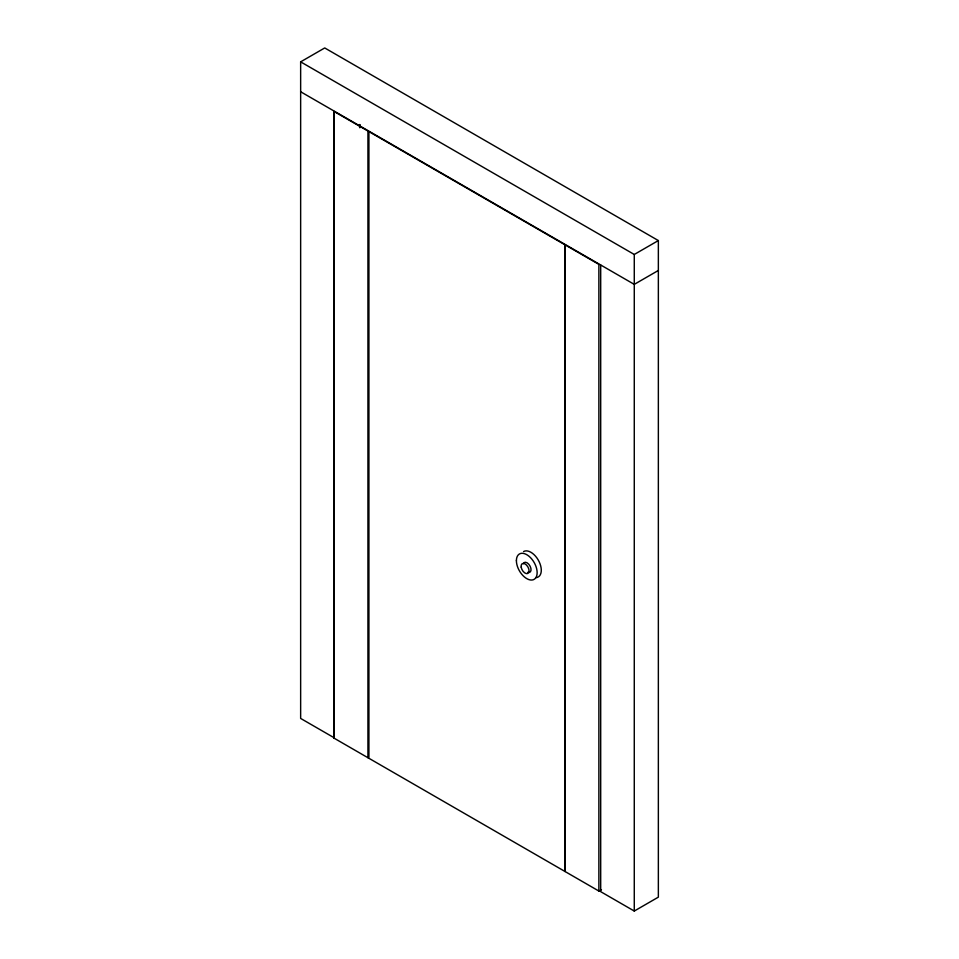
<?xml version="1.0" encoding="UTF-8"?>
<svg xmlns="http://www.w3.org/2000/svg" width="959" height="959" viewBox="0 0 959 959"><rect width="100%" height="100%" fill="white"/><g stroke="black" fill="none" stroke-linecap="round" stroke-linejoin="round"><path stroke-width="1.44" d="M334.223 737.819L300.647 718.435L300.647 61.855L324.729 47.95L658.354 240.565L658.354 897.144L634.271 911.05L600.694 891.666L600.694 264.984M300.647 61.855L634.271 254.471L658.354 240.565M658.354 270.462L634.271 284.367L300.647 91.752M601.449 889.676L598.872 891.043L598.872 264.36L333.852 111.352L333.852 738.034L368.196 757.874M599.147 891.199L368.915 758.281L368.915 131.599M634.271 254.471L634.271 911.05M565.067 244.845L565.067 871.527M564.791 244.689L564.791 871.371M367.932 131.035L367.932 757.718M359.925 124.682L359.925 127.679M359.649 124.526L359.649 127.523M334.116 111.508L334.116 738.19M523.578 551.557A14.673 8.475 60 0 1 539.15 561.722A14.673 8.475 60 0 1 536.105 577.63M523.326 563.7A5.61 3.237 60 0 1 530.087 566.146A5.61 3.237 60 0 1 527.786 572.307M516.398 560.667A14.673 8.475 60 0 0 531.957 580.027A14.673 8.475 60 0 0 531.957 559.277A14.673 8.475 60 0 0 516.398 560.667M521.181 567.117A5.61 3.237 60 0 0 527.666 573.506A5.61 3.237 60 0 0 526.407 564.971A5.61 3.237 60 0 0 521.181 567.117"/></g></svg>
